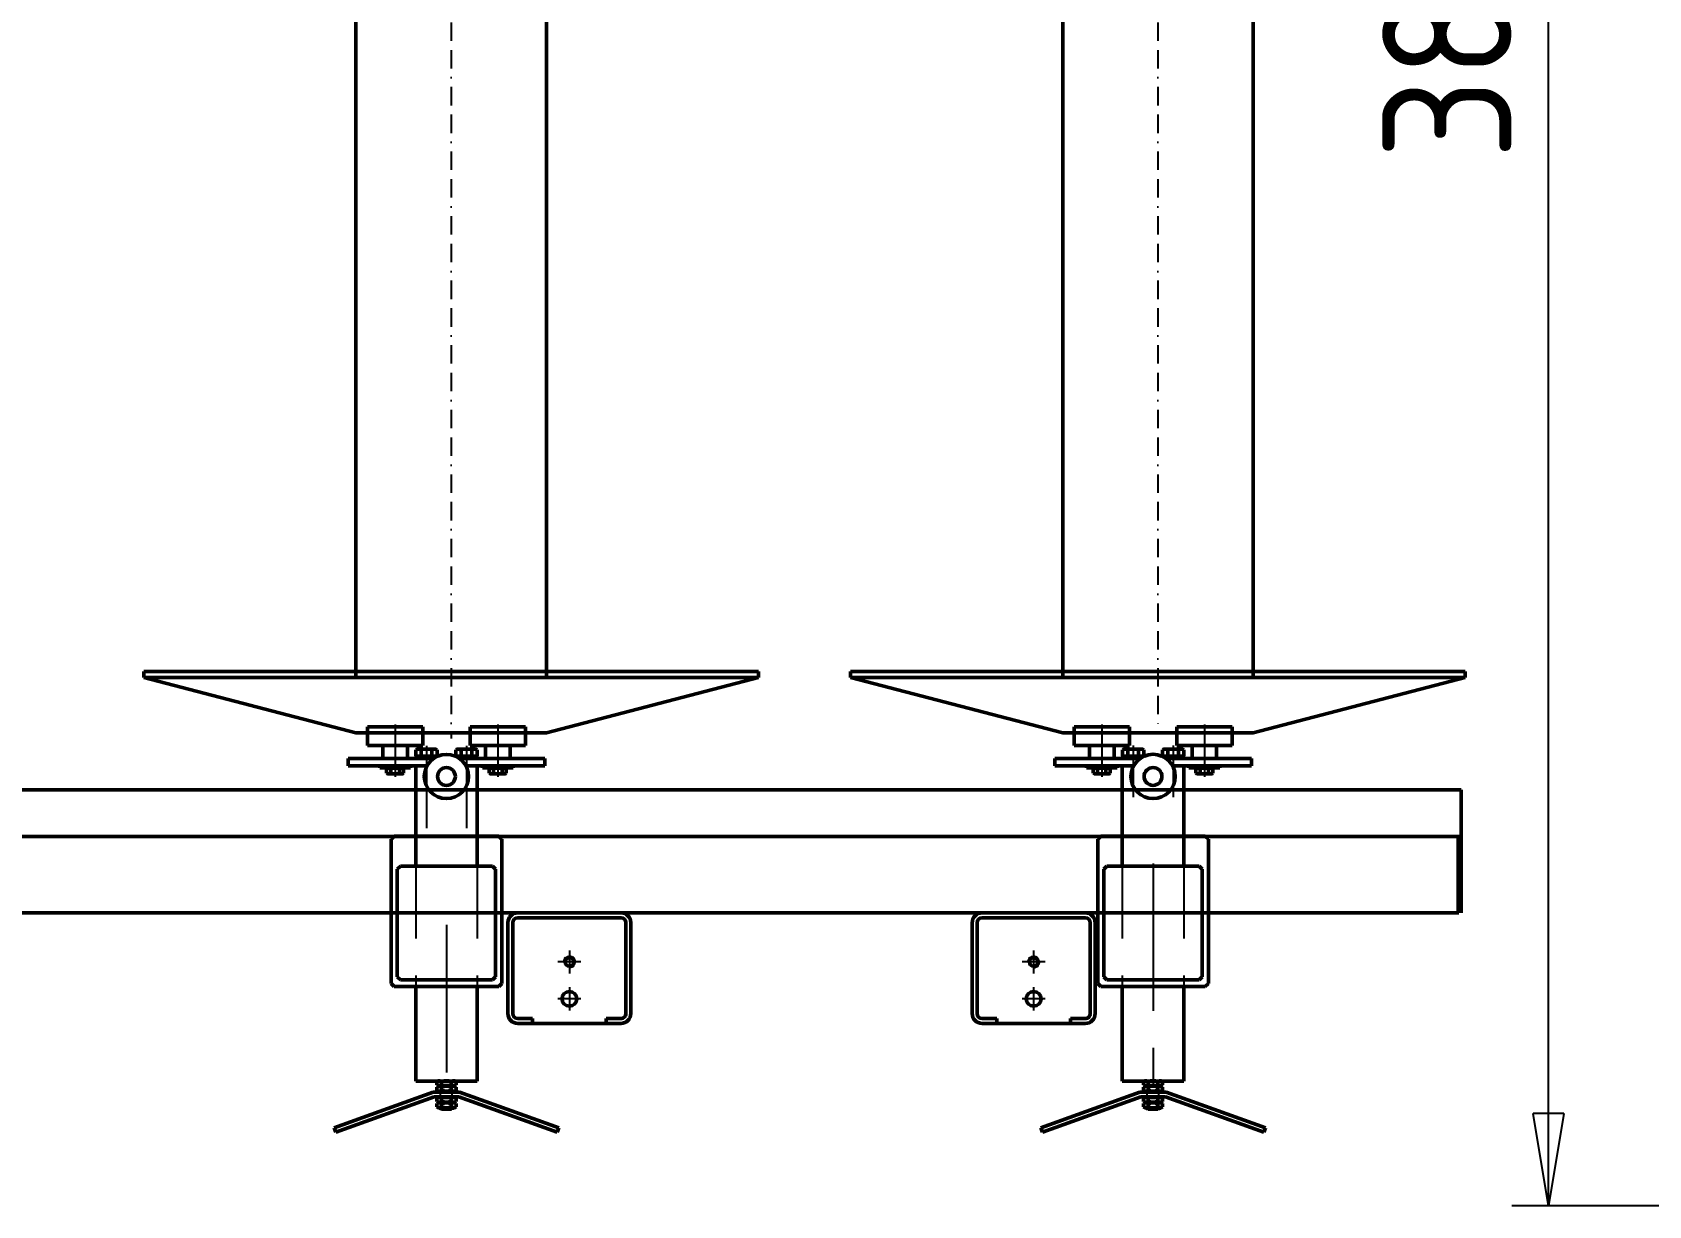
# Model space of a CAD drawing. Header units: millimetres. Extents: x 0 to 35640, y 0 to 17820.
# Drawn here: x 11296 to 13926, y 5309 to 7219 of the extents above; entities that cross this region are included whole.
import ezdxf

# ---------------------------------------------------------------- set-up
doc = ezdxf.new("R2010")
doc.units = ezdxf.units.MM
doc.header["$LTSCALE"] = 60
for name, pattern in [('ACISOWELD', [3, 2, -1]), ('AM_ISO08W050', [18, 12, -1.5, 3, -1.5]), ('AM_ISO08W050x2', [9, 6, -0.75, 1.5, -0.75]), ('BORDER', [1.75, 0.5, -0.25, 0.5, -0.25, 0, -0.25]), ('CENTER', [7, 4, -1, 1, -1])]:
    doc.linetypes.add(name, pattern=pattern)
for name, color, linetype, lineweight in [('AM_0', 7, 'Continuous', 50), ('AM_0N', 7, 'Continuous', 50), ('AM_3', 6, 'ACISOWELD', 25), ('AM_5', 3, 'Continuous', 25), ('AM_7', 4, 'CENTER', 25), ('AM_7N', 4, 'AM_ISO08W050', 25)]:
    doc.layers.add(name, color=color, linetype=linetype, lineweight=lineweight)
doc.styles.get("Standard").update_dxf_attribs({"font": 'ISOCP.SHX'})
doc.dimstyles.new('AM_ISO$0', dxfattribs={"dimtxt": 3.5, "dimasz": 2.5, "dimexe": 1, "dimexo": 1, "dimgap": 1, "dimtad": 1, "dimdsep": 46, "dimtxsty": 'Standard', "dimblk": 'CLOSED', "dimcen": 0, "dimclrd": 256, "dimclre": 256, "dimclrt": 2, "dimadec": 0, "dimazin": 2, "dimtp": 0.1, "dimtm": 0.1, "dimtfac": 0.71, "dimtmove": 0, "dimatfit": 3, "dimfxl": 0, "dimlwd": -1, "dimlwe": -1, "dimarcsym": 1})

# ---------------------------------------------------------------- blocks, each defined once
blk = doc.blocks.new('_Closed')
at = {"color": 0, "linetype": 'ByBlock', "lineweight": -2}
for p, q in [((-1, 0.167), (0, 0)), ((-1, 0.167), (-1, -0.167)), ((0, 0), (-1, -0.167)), ((0, 0), (-1, 0))]:
    blk.add_line(p, q, dxfattribs=at)
blk = doc.blocks.new('*D26')
at = {"layer": 'AM_5', "transparency": 16777216}
for p, q in [((14515.8, 9108.9), (13702.8, 9108.9)), ((13762.8, 5458.9), (13762.8, 8958.9)), ((14515.8, 5308.9), (13702.8, 5308.9))]:
    blk.add_line(p, q, dxfattribs=at)
at = {"layer": 'Defpoints', "color": 0, "transparency": 16777216}
for p in [(13762.8, 9108.9), (14575.8, 9108.9), (14575.8, 5308.9)]:
    blk.add_point(p, dxfattribs=at)
at = {"layer": 'AM_5', "transparency": 16777216, "xscale": 150, "yscale": 150, "zscale": 150}
for p, rotation in [((13762.8, 9108.9), 90), ((13762.8, 5308.9), 270)]:
    blk.add_blockref('_Closed', p, dxfattribs=dict(at, rotation=rotation))
at = {"layer": 'AM_5', "color": 2, "transparency": 16777216, "insert": (13597.8, 7279), "char_height": 210, "attachment_point": 5, "rotation": 90}
blk.add_mtext('3800', dxfattribs=at)

msp = doc.modelspace()

# ---------------------------------------------------------------- linework, layer by layer
at = {"layer": 'AM_0', "color": 1, "linetype": 'Continuous'}
for p, q in [((11822.328, 8378.474), (11822.327, 6178.474)), ((12132.328, 8378.474), (12132.327, 6178.474)), ((12972.328, 8378.474), (12972.327, 6178.474)), ((13282.338, 8378.474), (13282.337, 6178.474)), ((11822.327, 6178.474), (11477.327, 6178.474)), ((11477.327, 6168.474), (11477.327, 6178.474)), ((12477.327, 6168.474), (11477.327, 6168.474)), ((11477.327, 6168.474), (11822.327, 6078.474)), ((12132.327, 6178.474), (11822.327, 6178.474)), ((11822.327, 6178.474), (11822.327, 6168.474)), ((12132.327, 6178.474), (12477.327, 6178.474)), ((12132.327, 6178.474), (12132.327, 6168.474)), ((12477.327, 6168.474), (12132.327, 6078.474)), ((12477.327, 6168.474), (12477.327, 6178.474)), ((12972.327, 6178.474), (12627.327, 6178.474)), ((12627.327, 6168.474), (12627.327, 6178.474)), ((13627.337, 6168.474), (12627.327, 6168.474)), ((12627.327, 6168.474), (12972.327, 6078.474)), ((13282.337, 6178.474), (12972.327, 6178.474)), ((12972.327, 6178.474), (12972.327, 6168.474)), ((13282.337, 6178.474), (13627.337, 6178.474)), ((13282.337, 6178.474), (13282.337, 6168.474)), ((13627.337, 6168.474), (13282.337, 6078.474)), ((13627.337, 6168.474), (13627.337, 6178.474)), ((11822.327, 6078.474), (12132.327, 6078.474)), ((11931.298, 6088.101), (11841.298, 6088.101)), ((11841.298, 6088.101), (11841.298, 6058.101)), ((11931.298, 6088.101), (11931.298, 6058.101)), ((12008.298, 6088.101), (12008.298, 6058.101)), ((12008.298, 6088.101), (12098.298, 6088.101)), ((12098.298, 6088.101), (12098.298, 6058.101)), ((12972.327, 6078.474), (13282.337, 6078.474)), ((13080.802, 6088.214), (12990.802, 6088.214)), ((12990.802, 6088.214), (12990.802, 6058.214)), ((13080.802, 6088.214), (13080.802, 6058.214)), ((13157.802, 6088.214), (13157.802, 6058.214)), ((13157.802, 6088.214), (13247.802, 6088.214)), ((13247.802, 6088.214), (13247.802, 6058.214)), ((11841.298, 6058.101), (11931.298, 6058.101)), ((11866.298, 6058.101), (11866.298, 6036.602)), ((11906.298, 6058.101), (11906.298, 6036.602)), ((12008.298, 6058.101), (12098.298, 6058.101)), ((12033.298, 6058.101), (12033.298, 6036.602)), ((12073.298, 6058.101), (12073.298, 6036.602)), ((12990.802, 6058.214), (13080.802, 6058.214)), ((13015.802, 6058.214), (13015.802, 6036.715)), ((13055.802, 6058.214), (13055.802, 6036.715)), ((13157.802, 6058.214), (13247.802, 6058.214)), ((13182.802, 6058.214), (13182.802, 6036.715)), ((13222.802, 6058.214), (13222.802, 6036.715)), ((11866.298, 6036.602), (11906.298, 6036.602)), ((12073.298, 6036.602), (12033.298, 6036.602)), ((13015.802, 6036.715), (13055.802, 6036.715)), ((13069.302, 6024.715), (13069.302, 5863.602)), ((13169.302, 6024.715), (13169.302, 5863.602)), ((13222.802, 6036.715), (13182.802, 6036.715)), ((11879.799, 5905.602), (11884.799, 5910.602)), ((11879.799, 5905.602), (11879.799, 5670.602)), ((11884.799, 5910.602), (12054.799, 5910.602)), ((12054.799, 5910.602), (12059.799, 5905.602)), ((12059.799, 5905.602), (12059.799, 5670.602)), ((13029.303, 5905.602), (13034.303, 5910.602)), ((13029.303, 5905.602), (13029.303, 5670.602)), ((13034.303, 5910.602), (13204.303, 5910.602)), ((13204.303, 5910.602), (13209.303, 5905.602)), ((13209.303, 5905.602), (13209.303, 5670.602)), ((11889.798, 5856.602), (11894.799, 5861.602)), ((11889.798, 5681.602), (11889.798, 5856.602)), ((11894.799, 5861.602), (12044.798, 5861.602)), ((12044.798, 5861.602), (12049.799, 5856.602)), ((12049.799, 5681.602), (12049.799, 5856.602)), ((13039.302, 5856.602), (13044.303, 5861.602)), ((13039.302, 5681.602), (13039.302, 5856.602)), ((13044.303, 5861.602), (13194.302, 5861.602)), ((13194.302, 5861.602), (13199.303, 5856.602)), ((13199.303, 5681.602), (13199.303, 5856.602)), ((11889.798, 5681.602), (11894.798, 5676.602)), ((12049.799, 5681.602), (12044.799, 5676.602)), ((13039.302, 5681.602), (13044.302, 5676.602)), ((13199.303, 5681.602), (13194.303, 5676.602)), ((11884.799, 5665.602), (11879.799, 5670.602)), ((11884.799, 5665.602), (12054.799, 5665.602)), ((11894.798, 5676.602), (12044.799, 5676.602)), ((12059.799, 5670.602), (12054.799, 5665.602)), ((13034.303, 5665.602), (13029.303, 5670.602)), ((13034.303, 5665.602), (13204.303, 5665.602)), ((13044.302, 5676.602), (13194.303, 5676.602)), ((13069.302, 5664.602), (13069.302, 5511.715)), ((13169.302, 5664.602), (13169.302, 5511.715)), ((13209.303, 5670.602), (13204.303, 5665.602)), ((13169.302, 5511.715), (13069.302, 5511.715)), ((11960.798, 5466.815), (11978.798, 5466.815)), ((11960.798, 5466.815), (11961.798, 5465.815)), ((11961.798, 5465.815), (11977.798, 5465.815)), ((11977.798, 5465.815), (11978.798, 5466.815)), ((13110.302, 5466.815), (13128.302, 5466.815)), ((13110.302, 5466.815), (13111.302, 5465.815)), ((13111.302, 5465.815), (13127.302, 5465.815)), ((13127.302, 5465.815), (13128.302, 5466.815))]:
    msp.add_line(p, q, dxfattribs=at)
at = {"layer": 'AM_0', "color": 1}
for p, q in [((11809.798, 6036.602), (11948.623, 6036.602)), ((11809.798, 6024.602), (11809.798, 6036.602)), ((11809.798, 6024.602), (11938.126, 6024.602)), ((11911.298, 6024.602), (11861.298, 6024.602)), ((11861.298, 6024.602), (11861.298, 6021.602)), ((11861.298, 6021.602), (11911.298, 6021.602)), ((11875.048, 6020.802), (11875.048, 6021.602)), ((11875.048, 6021.602), (11878.298, 6021.602)), ((11894.298, 6021.602), (11897.548, 6021.602)), ((11897.548, 6020.802), (11897.548, 6021.602)), ((11911.298, 6021.602), (11911.298, 6024.602)), ((11919.798, 6024.602), (11919.798, 5863.602)), ((11990.974, 6036.602), (12129.798, 6036.602)), ((12001.47, 6024.602), (12129.798, 6024.602)), ((12019.798, 6024.602), (12019.798, 5863.602)), ((12028.298, 6021.602), (12028.298, 6024.602)), ((12028.298, 6024.602), (12078.298, 6024.602)), ((12078.298, 6021.602), (12028.298, 6021.602)), ((12042.048, 6020.802), (12042.048, 6021.602)), ((12045.298, 6021.602), (12042.048, 6021.602)), ((12061.298, 6021.602), (12045.298, 6021.602)), ((12064.548, 6021.602), (12061.298, 6021.602)), ((12064.548, 6020.802), (12064.548, 6021.602)), ((12078.298, 6024.602), (12078.298, 6021.602)), ((12129.798, 6036.602), (12129.798, 6024.602)), ((12959.302, 6036.715), (13098.127, 6036.715)), ((12959.302, 6024.715), (12959.302, 6036.715)), ((12959.302, 6024.715), (13087.63, 6024.715)), ((13060.802, 6024.715), (13010.802, 6024.715)), ((13010.802, 6024.715), (13010.802, 6021.715)), ((13010.802, 6021.715), (13060.802, 6021.715)), ((13024.552, 6020.915), (13024.552, 6021.715)), ((13024.552, 6021.715), (13027.802, 6021.715)), ((13043.802, 6021.715), (13047.052, 6021.715)), ((13047.052, 6020.915), (13047.052, 6021.715)), ((13060.802, 6021.715), (13060.802, 6024.715)), ((13140.478, 6036.715), (13279.302, 6036.715)), ((13150.974, 6024.715), (13279.302, 6024.715)), ((13177.802, 6021.715), (13177.802, 6024.715)), ((13177.802, 6024.715), (13227.802, 6024.715)), ((13227.802, 6021.715), (13177.802, 6021.715)), ((13191.552, 6020.915), (13191.552, 6021.715)), ((13194.802, 6021.715), (13191.552, 6021.715)), ((13210.802, 6021.715), (13194.802, 6021.715)), ((13214.052, 6021.715), (13210.802, 6021.715)), ((13214.052, 6020.915), (13214.052, 6021.715)), ((13227.802, 6024.715), (13227.802, 6021.715)), ((13279.302, 6036.715), (13279.302, 6024.715)), ((11875.048, 6020.802), (11872.438, 6020.802)), ((11872.438, 6012.676), (11872.438, 6020.802)), ((11872.438, 6012.676), (11874.298, 6011.602)), ((11874.298, 6011.602), (11898.298, 6011.602)), ((11897.548, 6020.802), (11875.048, 6020.802)), ((11879.366, 6012.676), (11879.366, 6020.802)), ((11893.23, 6012.676), (11893.23, 6020.802)), ((11900.158, 6020.802), (11897.548, 6020.802)), ((11900.158, 6012.676), (11898.298, 6011.602)), ((11900.158, 6012.676), (11900.158, 6020.802)), ((12039.438, 6020.802), (12042.048, 6020.802)), ((12039.438, 6012.676), (12039.438, 6020.802)), ((12039.438, 6012.676), (12041.298, 6011.602)), ((12065.298, 6011.602), (12041.298, 6011.602)), ((12042.048, 6020.802), (12064.548, 6020.802)), ((12046.366, 6012.676), (12046.366, 6020.802)), ((12060.23, 6012.676), (12060.23, 6020.802)), ((12064.548, 6020.802), (12067.158, 6020.802)), ((12067.158, 6012.676), (12065.298, 6011.602)), ((12067.158, 6012.676), (12067.158, 6020.802)), ((13024.552, 6020.915), (13021.942, 6020.915)), ((13021.942, 6012.789), (13021.942, 6020.915)), ((13021.942, 6012.789), (13023.802, 6011.715)), ((13023.802, 6011.715), (13047.802, 6011.715)), ((13047.052, 6020.915), (13024.552, 6020.915)), ((13028.87, 6012.789), (13028.87, 6020.915)), ((13042.734, 6012.789), (13042.734, 6020.915)), ((13049.662, 6020.915), (13047.052, 6020.915)), ((13049.662, 6012.789), (13047.802, 6011.715)), ((13049.662, 6012.789), (13049.662, 6020.915)), ((13188.942, 6020.915), (13191.552, 6020.915)), ((13188.942, 6012.789), (13188.942, 6020.915)), ((13188.942, 6012.789), (13190.802, 6011.715)), ((13214.802, 6011.715), (13190.802, 6011.715)), ((13191.552, 6020.915), (13214.052, 6020.915)), ((13195.87, 6012.789), (13195.87, 6020.915)), ((13209.734, 6012.789), (13209.734, 6020.915)), ((13214.052, 6020.915), (13216.662, 6020.915)), ((13216.662, 6012.789), (13214.802, 6011.715)), ((13216.662, 6012.789), (13216.662, 6020.915)), ((11919.798, 5664.602), (11919.798, 5511.715)), ((12019.798, 5664.602), (12019.798, 5511.715)), ((11919.798, 5511.715), (12019.798, 5511.715)), ((11948.404, 5493.815), (11787.109, 5435.854)), ((11949.798, 5485.815), (11789.814, 5428.325)), ((11948.404, 5493.815), (11991.192, 5493.815)), ((11949.798, 5485.815), (11989.798, 5485.815)), ((11989.798, 5485.815), (12149.782, 5428.325)), ((11991.192, 5493.815), (12152.488, 5435.854)), ((13097.908, 5493.815), (12936.613, 5435.854)), ((13099.302, 5485.815), (12939.318, 5428.325)), ((13097.908, 5493.815), (13140.696, 5493.815)), ((13099.302, 5485.815), (13139.302, 5485.815)), ((13139.302, 5485.815), (13299.286, 5428.325)), ((13140.696, 5493.815), (13301.992, 5435.854)), ((11789.814, 5428.325), (11787.109, 5435.854)), ((12149.782, 5428.325), (12152.488, 5435.854)), ((12939.318, 5428.325), (12936.613, 5435.854)), ((13299.286, 5428.325), (13301.992, 5435.854))]:
    msp.add_line(p, q, dxfattribs=at)
at = {"layer": 'AM_0', "color": 3, "linetype": 'Continuous'}
for p, q in [((13620.804, 5985.815), (8918.8, 5985.815)), ((13620.804, 5909.732), (13620.804, 5985.815)), ((13620.804, 5909.732), (8918.8, 5909.732)), ((13615.804, 5909.732), (13615.804, 5785.602)), ((13620.804, 5909.732), (13620.804, 5785.602)), ((8918.8, 5785.602), (13616.861, 5785.602)), ((12253.801, 5785.602), (12085.801, 5785.602)), ((13009.065, 5785.562), (12841.065, 5785.562)), ((12069.801, 5621.602), (12069.801, 5769.602)), ((12077.801, 5621.602), (12077.801, 5769.602)), ((12253.801, 5777.602), (12085.801, 5777.602)), ((12261.801, 5621.602), (12261.801, 5769.602)), ((12269.801, 5769.602), (12269.801, 5621.602)), ((12825.065, 5621.562), (12825.065, 5769.562)), ((12833.065, 5621.562), (12833.065, 5769.562)), ((13009.065, 5777.562), (12841.065, 5777.562)), ((13017.065, 5621.562), (13017.065, 5769.562)), ((13025.065, 5769.562), (13025.065, 5621.562)), ((12109.801, 5613.602), (12085.801, 5613.602)), ((12253.801, 5605.602), (12085.801, 5605.602)), ((12109.801, 5605.602), (12109.801, 5613.602)), ((12253.801, 5613.602), (12229.801, 5613.602)), ((12229.801, 5605.602), (12229.801, 5613.602)), ((12865.065, 5613.562), (12841.065, 5613.562)), ((13009.065, 5605.562), (12841.065, 5605.562)), ((12865.065, 5605.562), (12865.065, 5613.562)), ((13009.065, 5613.562), (12985.065, 5613.562)), ((12985.065, 5605.562), (12985.065, 5613.562))]:
    msp.add_line(p, q, dxfattribs=at)
at = {"layer": 'AM_0', "color": 1}
for centre, radius in [((11969.798, 6007.488), 36), ((11969.798, 6007.488), 14.5), ((13119.302, 6007.602), 36), ((13119.302, 6007.602), 14.5), ((12169.801, 5645.602), 12), ((12925.065, 5645.562), 12)]:
    msp.add_circle(centre, radius, dxfattribs=at)
at = {"layer": 'AM_0', "color": 1, "linetype": 'Continuous'}
for centre in [(12169.801, 5705.602), (12925.065, 5705.562)]:
    msp.add_circle(centre, 7, dxfattribs=at)
at = {"layer": 'AM_0', "color": 1}
for centre, radius, start, end in [((11875.902, 6017.726), 6.124, 244.446872, 304.446872), ((11886.298, 6034.511), 22.909, 252.387526, 287.612474), ((11896.694, 6017.726), 6.124, 235.553128, 295.553128), ((12042.902, 6017.726), 6.124, 244.446872, 304.446872), ((12053.298, 6034.511), 22.909, 252.387526, 287.612474), ((12063.694, 6017.726), 6.124, 235.553128, 295.553128), ((13025.406, 6017.84), 6.124, 244.446872, 304.446872), ((13035.802, 6034.624), 22.909, 252.387526, 287.612474), ((13046.198, 6017.84), 6.124, 235.553128, 295.553128), ((13192.406, 6017.84), 6.124, 244.446872, 304.446872), ((13202.802, 6034.624), 22.909, 252.387526, 287.612474), ((13213.198, 6017.84), 6.124, 235.553128, 295.553128)]:
    msp.add_arc(centre, radius, start, end, dxfattribs=at)
at = {"layer": 'AM_0', "color": 3, "linetype": 'Continuous'}
for centre, radius, start, end in [((12085.801, 5769.602), 16, 90, 180), ((12253.801, 5769.602), 16, 0, 90), ((12841.065, 5769.562), 16, 90, 180), ((13009.065, 5769.562), 16, 0, 90), ((12085.801, 5769.602), 8, 90, 180), ((12253.801, 5769.602), 8, 0, 90), ((12841.065, 5769.562), 8, 90, 180), ((13009.065, 5769.562), 8, 0, 90), ((12085.801, 5621.602), 16, 180, 269.999993), ((12085.801, 5621.602), 8, 180, 269.999993), ((12253.801, 5621.602), 8, 269.999993, 0), ((12253.801, 5621.602), 16, 269.999993, 0), ((12841.065, 5621.562), 16, 180, 269.999993), ((12841.065, 5621.562), 8, 180, 269.999993), ((13009.065, 5621.562), 8, 269.999993, 0), ((13009.065, 5621.562), 16, 269.999993, 0)]:
    msp.add_arc(centre, radius, start, end, dxfattribs=at)
at = {"layer": 'AM_0', "color": 1, "linetype": 'Continuous'}
for centre in [(12169.801, 5705.602), (12925.065, 5705.562)]:
    msp.add_arc(centre, 8, 269.999997, 180, dxfattribs=at)
at = {"layer": 'AM_0N', "color": 1}
for p, q in [((11919.973, 6050.759), (11922.298, 6052.102)), ((11919.973, 6050.759), (11919.973, 6040.402)), ((11922.298, 6052.102), (11952.298, 6052.102)), ((11928.633, 6050.759), (11928.633, 6040.402)), ((11945.963, 6050.759), (11945.963, 6040.402)), ((11954.623, 6050.759), (11952.298, 6052.102)), ((11954.623, 6050.759), (11954.623, 6040.402)), ((11984.973, 6050.759), (11987.298, 6052.102)), ((11984.973, 6050.759), (11984.973, 6040.402)), ((12017.298, 6052.102), (11987.298, 6052.102)), ((11993.633, 6050.759), (11993.633, 6040.402)), ((12010.963, 6050.759), (12010.963, 6040.402)), ((12019.623, 6050.759), (12017.298, 6052.102)), ((12019.623, 6050.759), (12019.623, 6040.402)), ((13069.477, 6050.873), (13071.802, 6052.215)), ((13069.477, 6050.873), (13069.477, 6040.515)), ((13071.802, 6052.215), (13101.802, 6052.215)), ((13078.137, 6050.873), (13078.137, 6040.515)), ((13095.467, 6050.873), (13095.467, 6040.515)), ((13104.127, 6050.873), (13101.802, 6052.215)), ((13104.127, 6050.873), (13104.127, 6040.515)), ((13134.477, 6050.873), (13136.802, 6052.215)), ((13134.477, 6050.873), (13134.477, 6040.515)), ((13166.802, 6052.215), (13136.802, 6052.215)), ((13143.137, 6050.873), (13143.137, 6040.515)), ((13160.467, 6050.873), (13160.467, 6040.515)), ((13169.127, 6050.873), (13166.802, 6052.215)), ((13169.127, 6050.873), (13169.127, 6040.515)), ((11918.198, 6039.602), (11927.298, 6039.602)), ((11918.198, 6039.602), (11918.198, 6036.602)), ((11923.198, 6040.402), (11919.973, 6040.402)), ((11951.398, 6040.402), (11923.198, 6040.402)), ((11923.198, 6040.402), (11923.198, 6039.602)), ((11927.298, 6039.602), (11947.298, 6039.602)), ((11947.298, 6039.602), (11953.528, 6039.602)), ((11951.398, 6040.402), (11951.398, 6039.602)), ((11954.623, 6040.402), (11951.398, 6040.402)), ((11984.973, 6040.402), (11988.198, 6040.402)), ((11992.298, 6039.602), (11986.068, 6039.602)), ((11988.198, 6040.402), (12016.398, 6040.402)), ((11988.198, 6040.402), (11988.198, 6039.602)), ((12012.298, 6039.602), (11992.298, 6039.602)), ((12021.398, 6039.602), (12012.298, 6039.602)), ((12016.398, 6040.402), (12019.623, 6040.402)), ((12016.398, 6040.402), (12016.398, 6039.602)), ((12021.398, 6039.602), (12021.398, 6036.602)), ((13067.702, 6039.715), (13076.802, 6039.715)), ((13067.702, 6039.715), (13067.702, 6036.715)), ((13072.702, 6040.515), (13069.477, 6040.515)), ((13100.902, 6040.515), (13072.702, 6040.515)), ((13072.702, 6040.515), (13072.702, 6039.715)), ((13076.802, 6039.715), (13096.802, 6039.715)), ((13096.802, 6039.715), (13103.032, 6039.715)), ((13100.902, 6040.515), (13100.902, 6039.715)), ((13104.127, 6040.515), (13100.902, 6040.515)), ((13134.477, 6040.515), (13137.702, 6040.515)), ((13141.802, 6039.715), (13135.572, 6039.715)), ((13137.702, 6040.515), (13165.902, 6040.515)), ((13137.702, 6040.515), (13137.702, 6039.715)), ((13161.802, 6039.715), (13141.802, 6039.715)), ((13170.902, 6039.715), (13161.802, 6039.715)), ((13165.902, 6040.515), (13169.127, 6040.515)), ((13165.902, 6040.515), (13165.902, 6039.715)), ((13170.902, 6039.715), (13170.902, 6036.715)), ((11954.206, 5511.001), (11957.348, 5512.815)), ((11954.206, 5511.001), (11954.206, 5505.63)), ((11954.206, 5505.63), (11957.348, 5503.815)), ((11954.206, 5502.001), (11957.348, 5503.815)), ((11954.206, 5502.001), (11954.206, 5496.63)), ((11954.206, 5496.63), (11957.348, 5494.815)), ((11982.248, 5503.815), (11957.348, 5503.815)), ((11982.248, 5503.815), (11957.348, 5503.815)), ((11962.002, 5511.001), (11962.002, 5505.63)), ((11962.002, 5502.001), (11962.002, 5496.63)), ((11977.594, 5511.001), (11977.594, 5505.63)), ((11977.594, 5502.001), (11977.594, 5496.63)), ((11985.391, 5511.001), (11982.248, 5512.815)), ((11985.391, 5505.63), (11982.248, 5503.815)), ((11985.391, 5502.001), (11982.248, 5503.815)), ((11985.391, 5496.63), (11982.248, 5494.815)), ((11985.391, 5511.001), (11985.391, 5505.63)), ((11985.391, 5502.001), (11985.391, 5496.63)), ((13103.71, 5511.001), (13106.852, 5512.815)), ((13103.71, 5511.001), (13103.71, 5505.63)), ((13103.71, 5505.63), (13106.852, 5503.815)), ((13103.71, 5502.001), (13106.852, 5503.815)), ((13103.71, 5502.001), (13103.71, 5496.63)), ((13103.71, 5496.63), (13106.852, 5494.815)), ((13131.752, 5503.815), (13106.852, 5503.815)), ((13131.752, 5503.815), (13106.852, 5503.815)), ((13111.506, 5511.001), (13111.506, 5505.63)), ((13111.506, 5502.001), (13111.506, 5496.63)), ((13127.098, 5511.001), (13127.098, 5505.63)), ((13127.098, 5502.001), (13127.098, 5496.63)), ((13134.895, 5511.001), (13131.752, 5512.815)), ((13134.895, 5505.63), (13131.752, 5503.815)), ((13134.895, 5502.001), (13131.752, 5503.815)), ((13134.895, 5496.63), (13131.752, 5494.815)), ((13134.895, 5511.001), (13134.895, 5505.63)), ((13134.895, 5502.001), (13134.895, 5496.63)), ((11954.206, 5484.001), (11957.348, 5485.815)), ((11954.206, 5484.001), (11954.206, 5478.63)), ((11954.206, 5478.63), (11957.348, 5476.815)), ((11954.206, 5475.001), (11957.348, 5476.815)), ((11954.206, 5475.001), (11954.206, 5469.63)), ((11954.206, 5469.63), (11957.348, 5467.815)), ((11982.248, 5494.815), (11957.348, 5494.815)), ((11957.348, 5485.815), (11982.248, 5485.815)), ((11957.348, 5476.815), (11982.248, 5476.815)), ((11957.348, 5476.815), (11982.248, 5476.815)), ((11962.002, 5484.001), (11962.002, 5478.63)), ((11962.002, 5475.001), (11962.002, 5469.63)), ((11977.594, 5484.001), (11977.594, 5478.63)), ((11977.594, 5475.001), (11977.594, 5469.63)), ((11985.391, 5484.001), (11982.248, 5485.815)), ((11985.391, 5478.63), (11982.248, 5476.815)), ((11985.391, 5475.001), (11982.248, 5476.815)), ((11985.391, 5469.63), (11982.248, 5467.815)), ((11985.391, 5484.001), (11985.391, 5478.63)), ((11985.391, 5475.001), (11985.391, 5469.63)), ((13103.71, 5484.001), (13106.852, 5485.815)), ((13103.71, 5484.001), (13103.71, 5478.63)), ((13103.71, 5478.63), (13106.852, 5476.815)), ((13103.71, 5475.001), (13106.852, 5476.815)), ((13103.71, 5475.001), (13103.71, 5469.63)), ((13103.71, 5469.63), (13106.852, 5467.815)), ((13131.752, 5494.815), (13106.852, 5494.815)), ((13106.852, 5485.815), (13131.752, 5485.815)), ((13106.852, 5476.815), (13131.752, 5476.815)), ((13106.852, 5476.815), (13131.752, 5476.815)), ((13111.506, 5484.001), (13111.506, 5478.63)), ((13111.506, 5475.001), (13111.506, 5469.63)), ((13127.098, 5484.001), (13127.098, 5478.63)), ((13127.098, 5475.001), (13127.098, 5469.63)), ((13134.895, 5484.001), (13131.752, 5485.815)), ((13134.895, 5478.63), (13131.752, 5476.815)), ((13134.895, 5475.001), (13131.752, 5476.815)), ((13134.895, 5469.63), (13131.752, 5467.815)), ((13134.895, 5484.001), (13134.895, 5478.63)), ((13134.895, 5475.001), (13134.895, 5469.63)), ((11957.348, 5467.815), (11982.248, 5467.815)), ((13106.852, 5467.815), (13131.752, 5467.815))]:
    msp.add_line(p, q, dxfattribs=at)
for centre, radius, start, end in [((11924.303, 6044.446), 7.655, 55.553128, 115.553128), ((11937.298, 6023.465), 28.636, 72.387526, 107.612474), ((11950.293, 6044.446), 7.655, 64.446872, 124.446872), ((11989.303, 6044.446), 7.655, 55.553128, 115.553128), ((12002.298, 6023.465), 28.636, 72.387526, 107.612474), ((12015.293, 6044.446), 7.655, 64.446872, 124.446872), ((13073.807, 6044.56), 7.655, 55.553128, 115.553128), ((13086.802, 6023.579), 28.636, 72.387526, 107.612474), ((13099.797, 6044.56), 7.655, 64.446872, 124.446872), ((13138.807, 6044.56), 7.655, 55.553128, 115.553128), ((13151.802, 6023.579), 28.636, 72.387526, 107.612474), ((13164.797, 6044.56), 7.655, 64.446872, 124.446872), ((11958.104, 5478.316), 6.893, 55.561531, 115.561531), ((11958.104, 5484.315), 6.893, 244.438469, 304.438469), ((11958.104, 5469.316), 6.893, 55.561531, 115.561531), ((11958.104, 5475.315), 6.893, 244.438469, 304.438469), ((11969.798, 5459.449), 25.76, 72.383031, 107.616969), ((11969.798, 5503.181), 25.76, 252.383031, 287.616969), ((11969.798, 5450.449), 25.76, 72.383031, 107.616969), ((11969.798, 5494.181), 25.76, 252.383031, 287.616969), ((11981.493, 5478.316), 6.893, 64.438469, 124.438469), ((11981.493, 5484.315), 6.893, 235.561531, 295.561531), ((11981.493, 5469.316), 6.893, 64.438469, 124.438469), ((11981.493, 5475.315), 6.893, 235.561531, 295.561531), ((13107.608, 5478.316), 6.893, 55.561531, 115.561531), ((13107.608, 5484.315), 6.893, 244.438469, 304.438469), ((13107.608, 5469.316), 6.893, 55.561531, 115.561531), ((13107.608, 5475.315), 6.893, 244.438469, 304.438469), ((13119.302, 5459.449), 25.76, 72.383031, 107.616969), ((13119.302, 5503.181), 25.76, 252.383031, 287.616969), ((13119.302, 5450.449), 25.76, 72.383031, 107.616969), ((13119.302, 5494.181), 25.76, 252.383031, 287.616969), ((13130.997, 5478.316), 6.893, 64.438469, 124.438469), ((13130.997, 5484.315), 6.893, 235.561531, 295.561531), ((13130.997, 5469.316), 6.893, 64.438469, 124.438469), ((13130.997, 5475.315), 6.893, 235.561531, 295.561531)]:
    msp.add_arc(centre, radius, start, end, dxfattribs=at)
at = {"layer": 'AM_0N', "color": 1, "extrusion": (0, 0, -1)}
for centre, radius, start, end in [((-11958.104, 5505.316), 6.893, 64.438469, 124.438469), ((-11958.104, 5511.315), 6.893, 235.561531, 295.561531), ((-11958.104, 5496.316), 6.893, 64.438469, 124.438469), ((-11958.104, 5502.315), 6.893, 235.561531, 295.561531), ((-11969.798, 5486.449), 25.76, 72.383031, 107.616969), ((-11969.798, 5530.181), 25.76, 252.383031, 287.616969), ((-11969.798, 5477.449), 25.76, 72.383031, 107.616969), ((-11969.798, 5521.181), 25.76, 252.383031, 287.616969), ((-11981.493, 5505.316), 6.893, 55.561531, 115.561531), ((-11981.493, 5511.315), 6.893, 244.438469, 304.438469), ((-11981.493, 5496.316), 6.893, 55.561531, 115.561531), ((-11981.493, 5502.315), 6.893, 244.438469, 304.438469), ((-13107.608, 5505.316), 6.893, 64.438469, 124.438469), ((-13107.608, 5511.315), 6.893, 235.561531, 295.561531), ((-13107.608, 5496.316), 6.893, 64.438469, 124.438469), ((-13107.608, 5502.315), 6.893, 235.561531, 295.561531), ((-13119.302, 5486.449), 25.76, 72.383031, 107.616969), ((-13119.302, 5530.181), 25.76, 252.383031, 287.616969), ((-13119.302, 5477.449), 25.76, 72.383031, 107.616969), ((-13119.302, 5521.181), 25.76, 252.383031, 287.616969), ((-13130.997, 5505.316), 6.893, 55.561531, 115.561531), ((-13130.997, 5511.315), 6.893, 244.438469, 304.438469), ((-13130.997, 5496.316), 6.893, 55.561531, 115.561531), ((-13130.997, 5502.315), 6.893, 244.438469, 304.438469)]:
    msp.add_arc(centre, radius, start, end, dxfattribs=at)
at = {"layer": 'AM_3', "color": 1}
for p, q in [((11919.798, 5909.732), (12019.798, 5909.732)), ((13069.302, 5909.732), (13169.302, 5909.732)), ((11919.798, 5863.602), (11919.798, 5664.602)), ((12019.798, 5863.602), (12019.798, 5664.602)), ((13069.302, 5863.602), (13069.302, 5664.602)), ((13169.302, 5863.602), (13169.302, 5664.602)), ((11960.298, 5485.815), (11960.298, 5493.815)), ((11979.298, 5485.815), (11979.298, 5493.815)), ((13109.802, 5485.815), (13109.802, 5493.815)), ((13128.802, 5485.815), (13128.802, 5493.815))]:
    msp.add_line(p, q, dxfattribs=at)
at = {"layer": 'AM_7', "color": 1, "linetype": 'BORDER'}
for p, q in [((11977.328, 8496.254), (11977.327, 6069.184)), ((13127.328, 8496.254), (13127.327, 6083.034))]:
    msp.add_line(p, q, dxfattribs=at)
at = {"layer": 'AM_7', "color": 1}
for p, q in [((11886.298, 6092.081), (11886.298, 6007.002)), ((12053.298, 6092.081), (12053.298, 6007.002)), ((13035.802, 6092.194), (13035.802, 6007.115)), ((13202.802, 6092.194), (13202.802, 6007.115)), ((13119.302, 5865.82), (13119.302, 5469.782)), ((11969.798, 5765.82), (11969.798, 5469.782)), ((12169.801, 5724.352), (12169.801, 5686.852)), ((12925.065, 5724.312), (12925.065, 5686.812)), ((12188.551, 5705.602), (12151.051, 5705.602)), ((12943.815, 5705.562), (12906.315, 5705.562)), ((12169.801, 5664.352), (12169.801, 5626.852)), ((12925.065, 5664.312), (12925.065, 5626.812)), ((12188.551, 5645.602), (12151.051, 5645.602)), ((12943.815, 5645.562), (12906.315, 5645.562))]:
    msp.add_line(p, q, dxfattribs=at)
at = {"layer": 'AM_7N', "color": 1, "linetype": 'AM_ISO08W050x2'}
for p, q in [((11937.298, 6057.58), (11937.298, 5923.508)), ((12002.298, 6057.58), (12002.298, 5923.508)), ((13086.802, 6057.694), (13086.802, 5973.622)), ((13151.802, 6057.694), (13151.802, 5973.622))]:
    msp.add_line(p, q, dxfattribs=at)

# ---------------------------------------------------------------- dimensions: what is measured, and where the dimension line sits
at = {"layer": 'AM_5'}
dim = msp.add_linear_dim(base=(13762.763, 9108.867), p1=(14575.804, 5308.867), p2=(14575.804, 9108.867), angle=90, dimstyle='AM_ISO$0', override={"dimscale": 60, "dimdec": 0}, dxfattribs=at)
dim.commit()
dim.dimension.update_dxf_attribs({"geometry": '*D26', "text_midpoint": (13762.763, 7279.014), "dimtype": 160})

doc.saveas('drawing.dxf')
